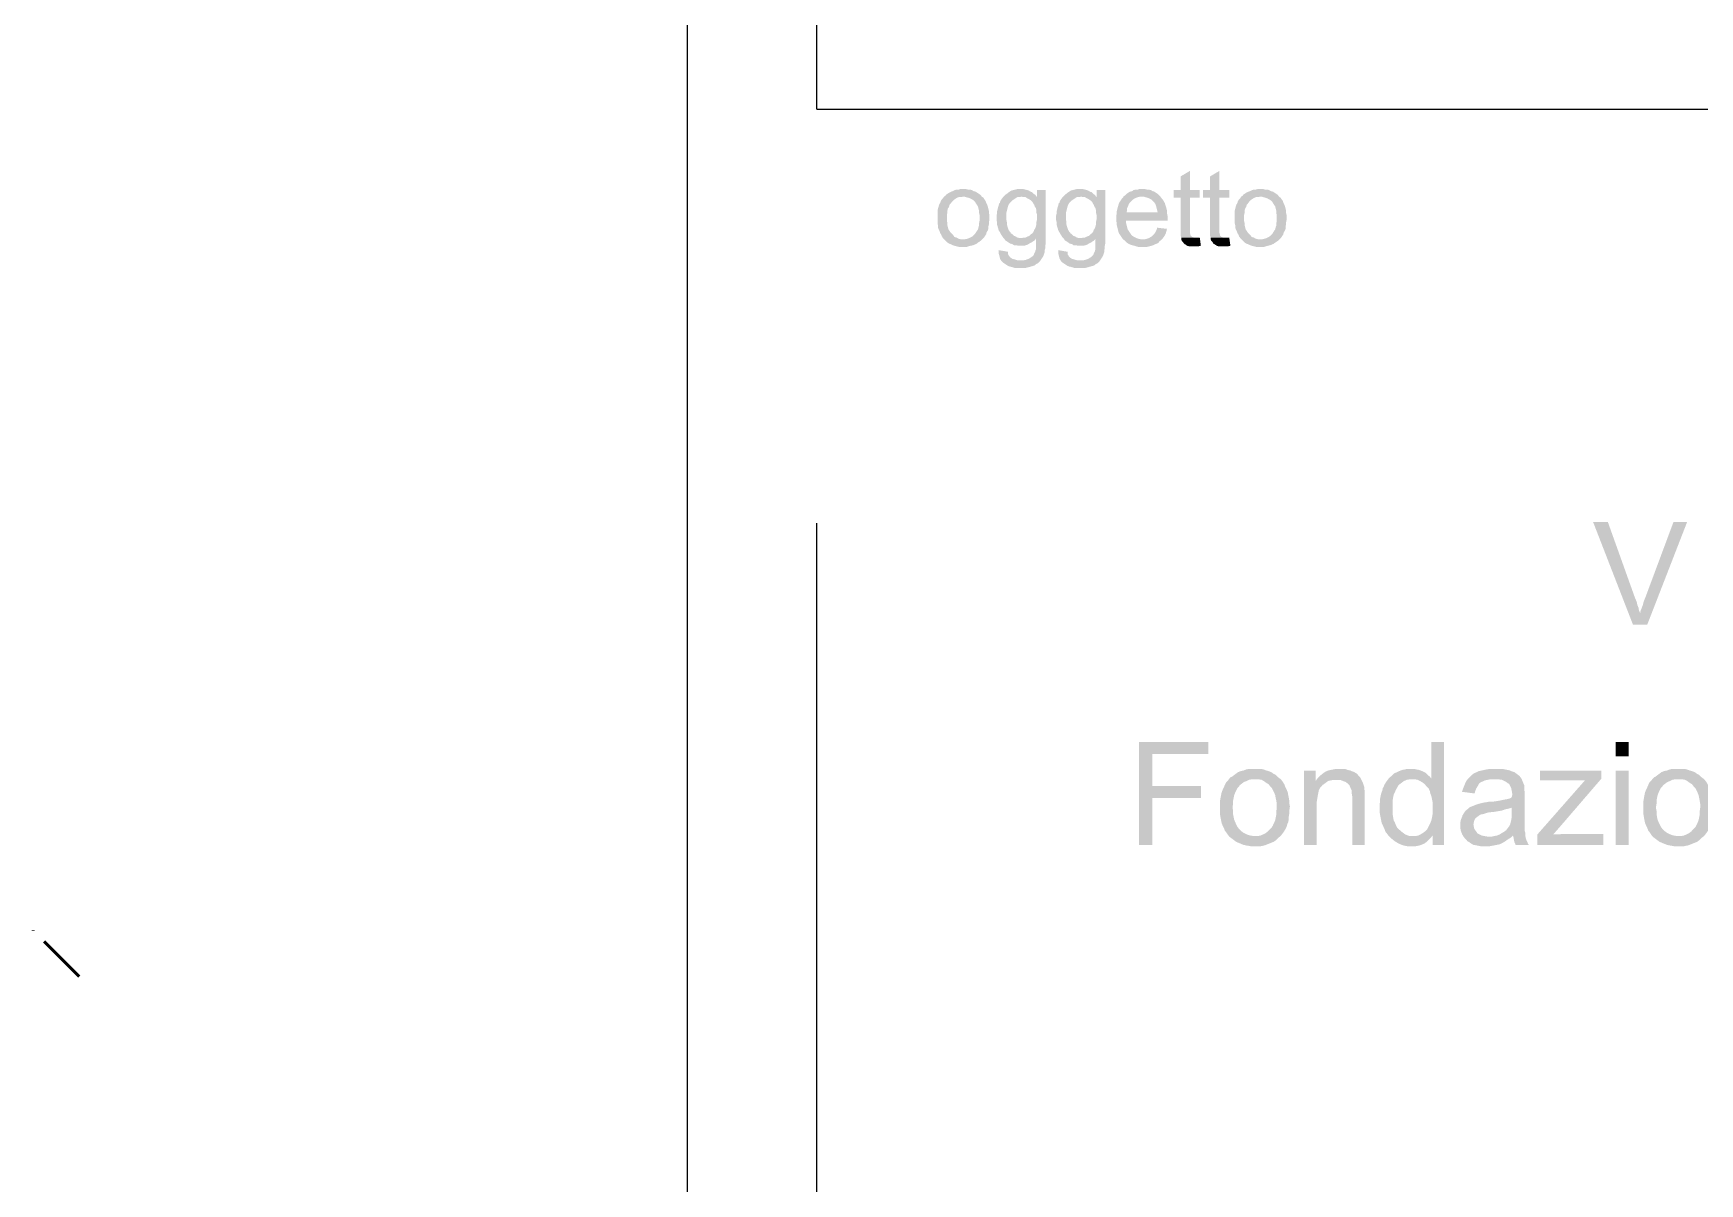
# Model space of a CAD drawing. Header units: millimetres. Extents: x -35.3 to 0.3, y 0.4 to 20.6.
# Drawn here: x -8.613 to -6.071, y 2.14 to 3.895 of the extents above; entities that cross this region are included whole.
import ezdxf

# ---------------------------------------------------------------- set-up
doc = ezdxf.new("R2010")
doc.units = ezdxf.units.MM
doc.linetypes.add('PDF_IMPORT', pattern=[1, 0.8, -0.2])
doc.layers.add('PDF _Geometria', color=7, linetype='Continuous')
doc.layers.add('PDF _Riempimenti solidi', color=7, linetype='Continuous')

msp = doc.modelspace()

# ---------------------------------------------------------------- hatches: boundary and pattern name
at = {"layer": 'PDF _Riempimenti solidi', "transparency": 33554559}
for points in [[(-6.8485, 3.6852), (-6.8627, 3.6768), (-6.8627, 3.656), (-6.8735, 3.656), (-6.8735, 3.6443), (-6.8627, 3.6443), (-6.8627, 3.586), (-6.8618, 3.5835), (-6.8402, 3.5835), (-6.8427, 3.5835), (-6.8452, 3.5843), (-6.8477, 3.5868), (-6.8477, 3.5877), (-6.8485, 3.591), (-6.8485, 3.6443), (-6.8335, 3.6443), (-6.8335, 3.656), (-6.8485, 3.656)], [(-6.8035, 3.6852), (-6.8177, 3.6768), (-6.8177, 3.656), (-6.8285, 3.656), (-6.8285, 3.6443), (-6.8177, 3.6443), (-6.8177, 3.586), (-6.8168, 3.5835), (-6.7952, 3.5835), (-6.7977, 3.5835), (-6.8002, 3.5843), (-6.8027, 3.5868), (-6.8027, 3.5877), (-6.8035, 3.591), (-6.8035, 3.6443), (-6.7885, 3.6443), (-6.7885, 3.656), (-6.8035, 3.656)], [(-7.2235, 3.646), (-7.2252, 3.6435), (-7.2268, 3.6418), (-7.2285, 3.6393), (-7.2293, 3.6368), (-7.231, 3.6335), (-7.2318, 3.631), (-7.2327, 3.6277), (-7.2335, 3.6243), (-7.2335, 3.6052), (-7.2327, 3.6018), (-7.2327, 3.5985), (-7.2318, 3.596), (-7.2302, 3.5927), (-7.2293, 3.5902), (-7.2277, 3.5877), (-7.2268, 3.5852), (-7.2252, 3.5827), (-7.2227, 3.5802), (-7.1943, 3.581), (-7.1985, 3.581), (-7.2018, 3.5818), (-7.2043, 3.5835), (-7.2077, 3.5843), (-7.2093, 3.5868), (-7.2118, 3.5893), (-7.2135, 3.591), (-7.2168, 3.596), (-7.2177, 3.5993), (-7.2185, 3.6027), (-7.2185, 3.606), (-7.2193, 3.6093), (-7.2193, 3.6177), (-7.2185, 3.621), (-7.2185, 3.6243), (-7.2177, 3.6277), (-7.216, 3.6302), (-7.2152, 3.6335), (-7.2135, 3.6352), (-7.2118, 3.6377), (-7.211, 3.6385), (-7.2085, 3.641), (-7.206, 3.6427), (-7.2035, 3.6443), (-7.201, 3.6452), (-7.1977, 3.6452), (-7.1943, 3.646)], [(-7.1943, 3.6577), (-7.1977, 3.6577), (-7.201, 3.6568), (-7.2043, 3.6568), (-7.2068, 3.656), (-7.2102, 3.6543), (-7.2127, 3.6535), (-7.216, 3.6518), (-7.2185, 3.6502), (-7.221, 3.6485), (-7.221, 3.6477), (-7.2235, 3.646), (-7.1927, 3.646), (-7.1902, 3.6452), (-7.1868, 3.6443), (-7.1843, 3.6435), (-7.181, 3.6418), (-7.1785, 3.6402), (-7.176, 3.6377), (-7.1752, 3.636), (-7.1718, 3.631), (-7.171, 3.6277), (-7.1702, 3.6243), (-7.1702, 3.621), (-7.1693, 3.6177), (-7.1693, 3.6093), (-7.1702, 3.6052), (-7.1702, 3.6018), (-7.171, 3.5993), (-7.1718, 3.596), (-7.1752, 3.591), (-7.176, 3.5893), (-7.1768, 3.5885), (-7.1793, 3.586), (-7.1818, 3.5843), (-7.1852, 3.5827), (-7.1877, 3.5818), (-7.191, 3.581), (-7.1943, 3.581), (-7.2227, 3.5802), (-7.2185, 3.576), (-7.216, 3.5743), (-7.2135, 3.5735), (-7.2102, 3.5718), (-7.2077, 3.571), (-7.201, 3.5693), (-7.1885, 3.5693), (-7.186, 3.5702), (-7.1793, 3.5718), (-7.1768, 3.5727), (-7.1735, 3.5743), (-7.1727, 3.5752), (-7.1702, 3.5768), (-7.1677, 3.5785), (-7.1627, 3.5835), (-7.161, 3.586), (-7.1593, 3.5885), (-7.1593, 3.5893), (-7.1585, 3.5918), (-7.1568, 3.5943), (-7.156, 3.5968), (-7.156, 3.6002), (-7.1552, 3.6035), (-7.1552, 3.6068), (-7.1543, 3.611), (-7.1543, 3.6177), (-7.1552, 3.621), (-7.1552, 3.6243), (-7.156, 3.6277), (-7.1568, 3.631), (-7.1577, 3.6335), (-7.1593, 3.6368), (-7.1602, 3.6393), (-7.1635, 3.6443), (-7.166, 3.646), (-7.1677, 3.6485), (-7.1727, 3.6518), (-7.1752, 3.6535), (-7.1785, 3.6543), (-7.181, 3.656), (-7.1843, 3.6568), (-7.1877, 3.6568), (-7.191, 3.6577)], [(-7.1318, 3.6468), (-7.1335, 3.6452), (-7.136, 3.6418), (-7.1377, 3.6393), (-7.1385, 3.636), (-7.1393, 3.636), (-7.1402, 3.6327), (-7.141, 3.6302), (-7.1418, 3.6268), (-7.1427, 3.6235), (-7.1427, 3.6202), (-7.1435, 3.6168), (-7.1435, 3.6102), (-7.1427, 3.6068), (-7.1427, 3.6035), (-7.1418, 3.6002), (-7.141, 3.5977), (-7.1402, 3.5943), (-7.1385, 3.5918), (-7.1368, 3.5885), (-7.1335, 3.5835), (-7.1318, 3.5818), (-7.1302, 3.5793), (-7.1277, 3.5777), (-7.1252, 3.576), (-7.1227, 3.5743), (-7.1193, 3.5735), (-7.1168, 3.5718), (-7.1135, 3.5718), (-7.1102, 3.571), (-7.1018, 3.571), (-7.0985, 3.5718), (-7.096, 3.5727), (-7.0935, 3.5743), (-7.0902, 3.576), (-7.0877, 3.5777), (-7.0852, 3.5793), (-7.0835, 3.5818), (-7.0685, 3.5827), (-7.1085, 3.5827), (-7.1118, 3.5835), (-7.1143, 3.5852), (-7.1168, 3.586), (-7.1193, 3.5885), (-7.1218, 3.5902), (-7.1218, 3.591), (-7.1235, 3.5927), (-7.1252, 3.5952), (-7.126, 3.5977), (-7.1268, 3.6002), (-7.1277, 3.6035), (-7.1277, 3.6068), (-7.1285, 3.611), (-7.1285, 3.621), (-7.1277, 3.6243), (-7.126, 3.631), (-7.1252, 3.6335), (-7.1235, 3.636), (-7.1193, 3.6402), (-7.1168, 3.6418), (-7.1143, 3.6435), (-7.1118, 3.6452), (-7.1085, 3.6452), (-7.1052, 3.646)], [(-7.1068, 3.6577), (-7.111, 3.6577), (-7.1143, 3.6568), (-7.1177, 3.656), (-7.121, 3.6552), (-7.126, 3.6518), (-7.1268, 3.651), (-7.1293, 3.6493), (-7.1318, 3.6468), (-7.1052, 3.646), (-7.1027, 3.6452), (-7.0818, 3.6452), (-7.0843, 3.6485), (-7.0868, 3.6502), (-7.0893, 3.6527), (-7.0918, 3.6535), (-7.0943, 3.6552), (-7.0968, 3.656), (-7.1035, 3.6577)], [(-7.0685, 3.656), (-7.0818, 3.656), (-7.0818, 3.6452), (-7.0993, 3.6452), (-7.0968, 3.6435), (-7.0935, 3.6418), (-7.091, 3.6402), (-7.0885, 3.6377), (-7.0877, 3.636), (-7.086, 3.6335), (-7.0852, 3.631), (-7.0835, 3.6285), (-7.0827, 3.6252), (-7.0827, 3.6218), (-7.0818, 3.6185), (-7.0818, 3.611), (-7.0827, 3.6068), (-7.0827, 3.6035), (-7.0835, 3.6002), (-7.0843, 3.5977), (-7.086, 3.5952), (-7.0868, 3.5927), (-7.0885, 3.5902), (-7.091, 3.5885), (-7.0935, 3.586), (-7.096, 3.5852), (-7.0993, 3.5835), (-7.1018, 3.5835), (-7.1052, 3.5827), (-7.0685, 3.5827)], [(-7.041, 3.6468), (-7.0427, 3.6452), (-7.0452, 3.6418), (-7.0468, 3.6393), (-7.0477, 3.636), (-7.0485, 3.636), (-7.0493, 3.6327), (-7.0502, 3.6302), (-7.051, 3.6268), (-7.0518, 3.6235), (-7.0518, 3.6202), (-7.0527, 3.6168), (-7.0527, 3.6102), (-7.0518, 3.6068), (-7.0518, 3.6035), (-7.051, 3.6002), (-7.0502, 3.5977), (-7.0493, 3.5943), (-7.0477, 3.5918), (-7.046, 3.5885), (-7.0443, 3.586), (-7.0427, 3.5835), (-7.041, 3.5818), (-7.0393, 3.5793), (-7.0368, 3.5777), (-7.0343, 3.576), (-7.0318, 3.5743), (-7.0285, 3.5735), (-7.026, 3.5718), (-7.0227, 3.5718), (-7.0193, 3.571), (-7.011, 3.571), (-7.0077, 3.5718), (-7.0052, 3.5727), (-7.0027, 3.5743), (-6.9993, 3.576), (-6.9968, 3.5777), (-6.9943, 3.5793), (-6.9927, 3.5818), (-6.9777, 3.5827), (-7.0177, 3.5827), (-7.021, 3.5835), (-7.0235, 3.5852), (-7.026, 3.586), (-7.0285, 3.5885), (-7.031, 3.5902), (-7.031, 3.591), (-7.0327, 3.5927), (-7.0343, 3.5952), (-7.0352, 3.5977), (-7.036, 3.6002), (-7.0368, 3.6035), (-7.0368, 3.6068), (-7.0377, 3.611), (-7.0377, 3.621), (-7.036, 3.6277), (-7.0352, 3.631), (-7.0343, 3.6335), (-7.0327, 3.636), (-7.031, 3.6377), (-7.0285, 3.6402), (-7.026, 3.6418), (-7.0235, 3.6435), (-7.021, 3.6452), (-7.0177, 3.6452), (-7.0143, 3.646)], [(-7.016, 3.6577), (-7.0202, 3.6577), (-7.0302, 3.6552), (-7.0327, 3.6535), (-7.0352, 3.6518), (-7.036, 3.651), (-7.0385, 3.6493), (-7.041, 3.6468), (-7.0143, 3.646), (-7.0118, 3.6452), (-6.991, 3.6452), (-6.9935, 3.6485), (-6.996, 3.6502), (-6.9985, 3.6527), (-7.001, 3.6535), (-7.0035, 3.6552), (-7.006, 3.656), (-7.0127, 3.6577)], [(-6.9777, 3.656), (-6.991, 3.656), (-6.991, 3.6452), (-7.0085, 3.6452), (-7.006, 3.6435), (-7.0027, 3.6418), (-7.0002, 3.6402), (-6.9977, 3.6377), (-6.9968, 3.636), (-6.9952, 3.6335), (-6.9943, 3.631), (-6.9927, 3.6285), (-6.9918, 3.6252), (-6.9918, 3.6218), (-6.991, 3.6185), (-6.991, 3.611), (-6.9918, 3.6068), (-6.9918, 3.6035), (-6.9927, 3.6002), (-6.9935, 3.5977), (-6.9952, 3.5952), (-6.996, 3.5927), (-6.9977, 3.5902), (-7.0002, 3.5885), (-7.0027, 3.586), (-7.0052, 3.5852), (-7.0085, 3.5835), (-7.011, 3.5835), (-7.0143, 3.5827), (-6.9777, 3.5827)], [(-6.9502, 3.646), (-6.9502, 3.6452), (-6.9518, 3.6435), (-6.9535, 3.641), (-6.9552, 3.6385), (-6.9568, 3.636), (-6.9577, 3.6327), (-6.9585, 3.6302), (-6.9593, 3.6268), (-6.9602, 3.6235), (-6.9602, 3.6202), (-6.961, 3.616), (-6.961, 3.6093), (-6.9602, 3.606), (-6.9602, 3.6027), (-6.9593, 3.5993), (-6.9585, 3.596), (-6.9577, 3.5927), (-6.9568, 3.5902), (-6.9502, 3.5802), (-6.9202, 3.581), (-6.9243, 3.581), (-6.9277, 3.5818), (-6.9302, 3.5827), (-6.9335, 3.5843), (-6.936, 3.586), (-6.9385, 3.5885), (-6.9402, 3.591), (-6.9435, 3.596), (-6.9443, 3.5993), (-6.9452, 3.6027), (-6.946, 3.606), (-6.946, 3.6093), (-6.8827, 3.6093), (-6.8827, 3.6168), (-6.8835, 3.621), (-6.9452, 3.6218), (-6.9443, 3.6252), (-6.9443, 3.6285), (-6.9427, 3.6318), (-6.9418, 3.6343), (-6.9402, 3.6368), (-6.936, 3.641), (-6.9335, 3.6427), (-6.9302, 3.6443), (-6.9277, 3.6452), (-6.9243, 3.646), (-6.921, 3.646)], [(-6.921, 3.6577), (-6.9252, 3.6577), (-6.9277, 3.6568), (-6.931, 3.6568), (-6.9343, 3.656), (-6.9368, 3.6543), (-6.9402, 3.6535), (-6.9427, 3.6518), (-6.9452, 3.6502), (-6.9477, 3.6477), (-6.9502, 3.646), (-6.9193, 3.646), (-6.9168, 3.6452), (-6.9135, 3.6443), (-6.911, 3.6435), (-6.9077, 3.6418), (-6.906, 3.6402), (-6.9035, 3.6377), (-6.9027, 3.6368), (-6.901, 3.6343), (-6.9002, 3.6318), (-6.8993, 3.6285), (-6.8985, 3.6252), (-6.8977, 3.6218), (-6.9452, 3.6218), (-6.8835, 3.621), (-6.8835, 3.6243), (-6.8843, 3.6277), (-6.8852, 3.631), (-6.886, 3.6335), (-6.8868, 3.636), (-6.8885, 3.6393), (-6.8902, 3.6418), (-6.8918, 3.6435), (-6.8935, 3.646), (-6.8952, 3.6477), (-6.8977, 3.6502), (-6.9002, 3.6518), (-6.9027, 3.6535), (-6.9052, 3.6543), (-6.9085, 3.656), (-6.9118, 3.6568), (-6.9143, 3.6568), (-6.9177, 3.6577)], [(-6.7702, 3.646), (-6.7718, 3.6435), (-6.7735, 3.6418), (-6.7752, 3.6393), (-6.776, 3.6368), (-6.7777, 3.6335), (-6.7785, 3.631), (-6.7793, 3.6277), (-6.7802, 3.6243), (-6.7802, 3.6052), (-6.7793, 3.6018), (-6.7793, 3.5985), (-6.7785, 3.596), (-6.7768, 3.5927), (-6.776, 3.5902), (-6.7743, 3.5877), (-6.7735, 3.5852), (-6.7718, 3.5827), (-6.7693, 3.5802), (-6.741, 3.581), (-6.7452, 3.581), (-6.7485, 3.5818), (-6.751, 3.5835), (-6.7543, 3.5843), (-6.756, 3.5868), (-6.7585, 3.5893), (-6.7602, 3.591), (-6.7618, 3.5935), (-6.7635, 3.596), (-6.7643, 3.5993), (-6.7652, 3.6027), (-6.7652, 3.606), (-6.766, 3.6093), (-6.766, 3.6177), (-6.7652, 3.621), (-6.7652, 3.6243), (-6.7643, 3.6277), (-6.7627, 3.6302), (-6.7618, 3.6335), (-6.7602, 3.6352), (-6.7585, 3.6377), (-6.7577, 3.6385), (-6.7552, 3.641), (-6.7527, 3.6427), (-6.7502, 3.6443), (-6.7477, 3.6452), (-6.7443, 3.6452), (-6.741, 3.646)], [(-6.741, 3.6577), (-6.7443, 3.6577), (-6.7477, 3.6568), (-6.751, 3.6568), (-6.7535, 3.656), (-6.7568, 3.6543), (-6.7593, 3.6535), (-6.7627, 3.6518), (-6.7652, 3.6502), (-6.7677, 3.6485), (-6.7677, 3.6477), (-6.7702, 3.646), (-6.7393, 3.646), (-6.7368, 3.6452), (-6.7335, 3.6443), (-6.731, 3.6435), (-6.7277, 3.6418), (-6.7252, 3.6402), (-6.7227, 3.6377), (-6.7218, 3.636), (-6.7202, 3.6335), (-6.7185, 3.631), (-6.7177, 3.6277), (-6.7168, 3.6243), (-6.7168, 3.621), (-6.716, 3.6177), (-6.716, 3.6093), (-6.7168, 3.6052), (-6.7168, 3.6018), (-6.7177, 3.5993), (-6.7185, 3.596), (-6.7202, 3.5935), (-6.7218, 3.591), (-6.7227, 3.5893), (-6.7235, 3.5885), (-6.726, 3.586), (-6.7285, 3.5843), (-6.7318, 3.5827), (-6.7343, 3.5818), (-6.7377, 3.581), (-6.741, 3.581), (-6.7693, 3.5802), (-6.7652, 3.576), (-6.7627, 3.5743), (-6.7602, 3.5735), (-6.7568, 3.5718), (-6.7543, 3.571), (-6.751, 3.5702), (-6.7477, 3.5693), (-6.7352, 3.5693), (-6.7327, 3.5702), (-6.726, 3.5718), (-6.7235, 3.5727), (-6.7202, 3.5743), (-6.7193, 3.5752), (-6.7168, 3.5768), (-6.7143, 3.5785), (-6.7093, 3.5835), (-6.7077, 3.586), (-6.706, 3.5885), (-6.706, 3.5893), (-6.7052, 3.5918), (-6.7035, 3.5943), (-6.7027, 3.5968), (-6.7027, 3.6002), (-6.7018, 3.6035), (-6.7018, 3.6068), (-6.701, 3.611), (-6.701, 3.6177), (-6.7018, 3.621), (-6.7018, 3.6243), (-6.7027, 3.6277), (-6.7035, 3.631), (-6.7043, 3.6335), (-6.706, 3.6368), (-6.7068, 3.6393), (-6.7102, 3.6443), (-6.7127, 3.646), (-6.7143, 3.6485), (-6.7168, 3.6502), (-6.7218, 3.6535), (-6.7252, 3.6543), (-6.7277, 3.656), (-6.731, 3.6568), (-6.7343, 3.6568), (-6.7377, 3.6577)], [(-6.8985, 3.5985), (-6.8993, 3.5952), (-6.901, 3.5918), (-6.9027, 3.5893), (-6.9052, 3.5868), (-6.9068, 3.5852), (-6.9085, 3.5843), (-6.911, 3.5827), (-6.9135, 3.5818), (-6.9168, 3.581), (-6.9202, 3.581), (-6.9502, 3.5802), (-6.9493, 3.5802), (-6.9468, 3.5777), (-6.9452, 3.576), (-6.9427, 3.5743), (-6.9393, 3.5727), (-6.9368, 3.5718), (-6.9335, 3.571), (-6.931, 3.5702), (-6.9277, 3.5693), (-6.9135, 3.5693), (-6.9068, 3.571), (-6.9043, 3.5718), (-6.901, 3.5735), (-6.8985, 3.5743), (-6.896, 3.576), (-6.8952, 3.5777), (-6.8927, 3.5793), (-6.8902, 3.5818), (-6.8885, 3.5843), (-6.8868, 3.5868), (-6.8852, 3.5902), (-6.8843, 3.5935), (-6.8835, 3.5968)], [(-7.1402, 3.5643), (-7.1402, 3.5593), (-7.1393, 3.556), (-7.1385, 3.5527), (-7.1377, 3.5502), (-7.136, 3.5477), (-7.1068, 3.5485), (-7.1102, 3.5485), (-7.1135, 3.5493), (-7.116, 3.5502), (-7.1193, 3.551), (-7.1218, 3.5527), (-7.1227, 3.5535), (-7.1243, 3.5552), (-7.126, 3.5585), (-7.126, 3.5618)], [(-7.0685, 3.5827), (-7.0835, 3.5818), (-7.0835, 3.5652), (-7.0843, 3.5635), (-7.0843, 3.5627), (-7.086, 3.5593), (-7.0868, 3.5568), (-7.0893, 3.5543), (-7.0918, 3.5527), (-7.0943, 3.551), (-7.0968, 3.5502), (-7.0993, 3.5493), (-7.1035, 3.5485), (-7.1068, 3.5485), (-7.136, 3.5477), (-7.1335, 3.5452), (-7.131, 3.5435), (-7.126, 3.5402), (-7.1235, 3.5393), (-7.1202, 3.5385), (-7.1177, 3.5377), (-7.1143, 3.5368), (-7.1002, 3.5368), (-7.0968, 3.5377), (-7.0935, 3.5385), (-7.091, 3.5393), (-7.0877, 3.5402), (-7.0852, 3.541), (-7.0835, 3.5427), (-7.0802, 3.5443), (-7.0777, 3.5468), (-7.076, 3.5493), (-7.0743, 3.5518), (-7.0727, 3.5543), (-7.0718, 3.556), (-7.071, 3.5585), (-7.0702, 3.561), (-7.0702, 3.5635), (-7.0693, 3.5668), (-7.0693, 3.5702), (-7.0685, 3.5743), (-7.0685, 3.5785)], [(-7.0493, 3.5643), (-7.0493, 3.5593), (-7.0485, 3.556), (-7.0477, 3.5527), (-7.0468, 3.5502), (-7.0452, 3.5477), (-7.016, 3.5485), (-7.0193, 3.5485), (-7.0227, 3.5493), (-7.0252, 3.5502), (-7.0285, 3.551), (-7.031, 3.5527), (-7.0318, 3.5535), (-7.0335, 3.5552), (-7.0352, 3.5585), (-7.0352, 3.5618)], [(-6.9777, 3.5827), (-6.9927, 3.5818), (-6.9927, 3.5652), (-6.9935, 3.5635), (-6.9935, 3.5627), (-6.9952, 3.5593), (-6.996, 3.5568), (-6.9985, 3.5543), (-7.001, 3.5527), (-7.0035, 3.551), (-7.006, 3.5502), (-7.0085, 3.5493), (-7.0127, 3.5485), (-7.016, 3.5485), (-7.0452, 3.5477), (-7.0427, 3.5452), (-7.0377, 3.5418), (-7.0352, 3.5402), (-7.0327, 3.5393), (-7.0293, 3.5385), (-7.0268, 3.5377), (-7.0235, 3.5368), (-7.0093, 3.5368), (-7.0027, 3.5385), (-7.0002, 3.5393), (-6.9968, 3.5402), (-6.9943, 3.541), (-6.9927, 3.5427), (-6.9893, 3.5443), (-6.9868, 3.5468), (-6.9818, 3.5543), (-6.981, 3.556), (-6.9802, 3.5585), (-6.9793, 3.561), (-6.9793, 3.5635), (-6.9785, 3.5668), (-6.9785, 3.5702), (-6.9777, 3.5743), (-6.9777, 3.5785)], [(-6.8335, 3.5835), (-6.8618, 3.5835), (-6.8618, 3.581), (-6.861, 3.5785), (-6.8593, 3.5768), (-6.8577, 3.5743), (-6.8552, 3.5727), (-6.8527, 3.571), (-6.8502, 3.5702), (-6.8352, 3.5702), (-6.8318, 3.571)], [(-6.7885, 3.5835), (-6.8168, 3.5835), (-6.8168, 3.581), (-6.816, 3.5785), (-6.8143, 3.5768), (-6.8127, 3.5743), (-6.8102, 3.5727), (-6.8077, 3.571), (-6.8052, 3.5702), (-6.7902, 3.5702), (-6.7868, 3.571)], [(-6.211, 3.1493), (-6.2335, 3.1493), (-6.1727, 2.9927), (-6.1618, 3.0102), (-6.1635, 3.0143), (-6.1643, 3.0185), (-6.166, 3.0227), (-6.1668, 3.0268), (-6.1702, 3.0352)], [(-6.0902, 3.1493), (-6.111, 3.1493), (-6.1535, 3.0352), (-6.1568, 3.0268), (-6.1577, 3.0227), (-6.1593, 3.0185), (-6.161, 3.0143), (-6.1618, 3.0102), (-6.1727, 2.9927), (-6.151, 2.9927)], [(-6.8202, 2.8135), (-6.926, 2.8135), (-6.926, 2.6568), (-6.906, 2.6568), (-6.906, 2.7285), (-6.8318, 2.7285), (-6.8318, 2.7468), (-6.906, 2.7468), (-6.906, 2.7952), (-6.8202, 2.7952)], [(-6.461, 2.8135), (-6.4802, 2.8135), (-6.4802, 2.7577), (-6.5093, 2.7568), (-6.5052, 2.7568), (-6.501, 2.756), (-6.4977, 2.7543), (-6.4935, 2.7518), (-6.4902, 2.7493), (-6.4877, 2.746), (-6.4868, 2.7452), (-6.4843, 2.7427), (-6.4827, 2.7393), (-6.4818, 2.7352), (-6.4802, 2.731), (-6.4793, 2.7268), (-6.4785, 2.7227), (-6.4785, 2.7027), (-6.4793, 2.6985), (-6.4802, 2.6943), (-6.4818, 2.6902), (-6.4852, 2.6835), (-6.4868, 2.6802), (-6.4893, 2.6777), (-6.4927, 2.6752), (-6.4968, 2.6727), (-6.5002, 2.671), (-6.4785, 2.671), (-6.4785, 2.6568), (-6.461, 2.6568)], [(-6.1793, 2.7918), (-6.1793, 2.8135), (-6.1993, 2.8135), (-6.1993, 2.7918)], [(-6.7493, 2.7727), (-6.7585, 2.7727), (-6.7627, 2.7718), (-6.7668, 2.7702), (-6.771, 2.7693), (-6.7752, 2.7677), (-6.7785, 2.7652), (-6.7818, 2.7627), (-6.7852, 2.7602), (-6.786, 2.7602), (-6.7885, 2.7577), (-6.7493, 2.7568), (-6.7435, 2.7568), (-6.7393, 2.756), (-6.736, 2.7543), (-6.7327, 2.7518), (-6.7285, 2.7493), (-6.726, 2.746), (-6.7235, 2.7435), (-6.7218, 2.7402), (-6.7202, 2.7368), (-6.7185, 2.7327), (-6.7177, 2.7285), (-6.7168, 2.7243), (-6.716, 2.7193), (-6.716, 2.7135), (-6.7168, 2.7077), (-6.7168, 2.7027), (-6.7177, 2.6985), (-6.7185, 2.6943), (-6.7202, 2.6902), (-6.7218, 2.6868), (-6.7235, 2.6835), (-6.726, 2.681), (-6.7268, 2.6802), (-6.7302, 2.6768), (-6.7335, 2.6743), (-6.7368, 2.6727), (-6.741, 2.671), (-6.7452, 2.6702), (-6.7493, 2.6702), (-6.7885, 2.6693), (-6.7785, 2.6618), (-6.7752, 2.6602), (-6.771, 2.6585), (-6.7668, 2.6568), (-6.7635, 2.656), (-6.7585, 2.6552), (-6.7543, 2.6543), (-6.7427, 2.6543), (-6.7343, 2.656), (-6.7302, 2.6577), (-6.726, 2.6593), (-6.7218, 2.661), (-6.7202, 2.6618), (-6.7168, 2.6643), (-6.7135, 2.6677), (-6.7102, 2.6702), (-6.7077, 2.6735), (-6.7052, 2.6768), (-6.7027, 2.681), (-6.701, 2.6843), (-6.7002, 2.6877), (-6.6985, 2.6918), (-6.6977, 2.696), (-6.6977, 2.7002), (-6.6968, 2.7052), (-6.6968, 2.7102), (-6.696, 2.7152), (-6.6968, 2.7193), (-6.6968, 2.7235), (-6.6977, 2.7285), (-6.6985, 2.7327), (-6.6993, 2.7368), (-6.701, 2.741), (-6.7027, 2.7443), (-6.7043, 2.7485), (-6.706, 2.7518), (-6.7085, 2.7552), (-6.711, 2.7577), (-6.7143, 2.7602), (-6.7177, 2.7635), (-6.721, 2.7652), (-6.7243, 2.7677), (-6.7285, 2.7693), (-6.7318, 2.7702), (-6.736, 2.7718), (-6.7402, 2.7727), (-6.7452, 2.7727)], [(-6.6202, 2.7727), (-6.6252, 2.7727), (-6.6302, 2.7718), (-6.6343, 2.771), (-6.6377, 2.7702), (-6.6418, 2.7685), (-6.6452, 2.766), (-6.6485, 2.7635), (-6.651, 2.761), (-6.6543, 2.7577), (-6.6243, 2.756), (-6.6193, 2.756), (-6.6152, 2.7543), (-6.611, 2.7527), (-6.6077, 2.7502), (-6.6052, 2.7477), (-6.6035, 2.7435), (-6.6018, 2.7402), (-6.6018, 2.736), (-6.601, 2.731), (-6.601, 2.6568), (-6.5818, 2.6568), (-6.5818, 2.7385), (-6.5827, 2.7427), (-6.5827, 2.7452), (-6.5835, 2.7477), (-6.5852, 2.7527), (-6.5885, 2.7593), (-6.591, 2.7618), (-6.5935, 2.7652), (-6.5977, 2.7677), (-6.6018, 2.7693), (-6.6035, 2.7702), (-6.6077, 2.771), (-6.6118, 2.7727), (-6.616, 2.7727)], [(-6.511, 2.7727), (-6.5168, 2.7727), (-6.521, 2.7718), (-6.5252, 2.771), (-6.5293, 2.7693), (-6.5327, 2.7677), (-6.5368, 2.766), (-6.5377, 2.7652), (-6.541, 2.7618), (-6.5443, 2.7593), (-6.5468, 2.756), (-6.5493, 2.7527), (-6.5518, 2.7485), (-6.5535, 2.7443), (-6.5543, 2.7435), (-6.5552, 2.7393), (-6.5568, 2.7352), (-6.5585, 2.7268), (-6.5585, 2.7227), (-6.5593, 2.7185), (-6.5593, 2.7077), (-6.5585, 2.7027), (-6.5577, 2.6985), (-6.5568, 2.6943), (-6.556, 2.6902), (-6.5543, 2.6868), (-6.5527, 2.6827), (-6.5518, 2.681), (-6.5502, 2.6768), (-6.5477, 2.6735), (-6.5452, 2.6702), (-6.5085, 2.6702), (-6.5127, 2.6702), (-6.516, 2.671), (-6.5202, 2.6727), (-6.5268, 2.6777), (-6.5302, 2.681), (-6.5327, 2.6835), (-6.5343, 2.6868), (-6.536, 2.691), (-6.5377, 2.6943), (-6.5385, 2.6985), (-6.5393, 2.7035), (-6.5393, 2.7243), (-6.5385, 2.7293), (-6.5377, 2.7335), (-6.536, 2.7368), (-6.5343, 2.741), (-6.5327, 2.7435), (-6.531, 2.7468), (-6.5285, 2.7493), (-6.5252, 2.7518), (-6.5218, 2.7543), (-6.5177, 2.756), (-6.5135, 2.7568), (-6.5093, 2.7568), (-6.4802, 2.7577), (-6.4827, 2.761), (-6.486, 2.7635), (-6.4893, 2.7668), (-6.4943, 2.7693), (-6.4985, 2.771), (-6.5027, 2.7718), (-6.5068, 2.7727)], [(-6.3818, 2.7727), (-6.391, 2.7727), (-6.396, 2.7718), (-6.4002, 2.771), (-6.4035, 2.7702), (-6.4077, 2.7693), (-6.411, 2.7677), (-6.4152, 2.766), (-6.4185, 2.7635), (-6.4218, 2.7602), (-6.4243, 2.7577), (-6.3843, 2.7568), (-6.3777, 2.7568), (-6.3727, 2.756), (-6.366, 2.7527), (-6.3627, 2.7502), (-6.3618, 2.7502), (-6.3602, 2.7468), (-6.3585, 2.7435), (-6.3577, 2.7393), (-6.3568, 2.7343), (-6.3568, 2.7335), (-6.3577, 2.7293), (-6.3602, 2.7277), (-6.3635, 2.7268), (-6.3677, 2.726), (-6.3718, 2.7252), (-6.376, 2.7243), (-6.381, 2.7235), (-6.386, 2.7227), (-6.3918, 2.7227), (-6.3968, 2.7218), (-6.4018, 2.721), (-6.4085, 2.7193), (-6.411, 2.7185), (-6.4193, 2.7152), (-6.3577, 2.7135), (-6.3577, 2.6993), (-6.3585, 2.6943), (-6.3593, 2.691), (-6.3602, 2.6877), (-6.361, 2.686), (-6.3635, 2.6827), (-6.366, 2.6793), (-6.3693, 2.6768), (-6.3735, 2.6743), (-6.376, 2.6727), (-6.3802, 2.671), (-6.356, 2.671), (-6.3552, 2.6693), (-6.3543, 2.6643), (-6.3535, 2.661), (-6.3518, 2.6568), (-6.3318, 2.6568), (-6.3327, 2.6585), (-6.3343, 2.6618), (-6.336, 2.666), (-6.3368, 2.6702), (-6.3368, 2.6743), (-6.3377, 2.6777), (-6.3377, 2.736), (-6.3385, 2.741), (-6.3385, 2.7477), (-6.3393, 2.7493), (-6.3427, 2.7577), (-6.3452, 2.761), (-6.3468, 2.7627), (-6.3502, 2.7652), (-6.3535, 2.7677), (-6.3585, 2.7693), (-6.3602, 2.7702), (-6.3635, 2.771), (-6.3677, 2.7718), (-6.3718, 2.7727), (-6.3768, 2.7727)], [(-6.1035, 2.7727), (-6.1127, 2.7727), (-6.1168, 2.7718), (-6.121, 2.7702), (-6.1252, 2.7693), (-6.1293, 2.7677), (-6.1327, 2.7652), (-6.136, 2.7627), (-6.1393, 2.7602), (-6.1402, 2.7602), (-6.1427, 2.7577), (-6.1035, 2.7568), (-6.0977, 2.7568), (-6.0935, 2.756), (-6.0902, 2.7543), (-6.0868, 2.7518), (-6.0827, 2.7493), (-6.0802, 2.746), (-6.0777, 2.7435), (-6.0743, 2.7368), (-6.0727, 2.7327), (-6.0718, 2.7285), (-6.071, 2.7243), (-6.0702, 2.7193), (-6.0702, 2.7135), (-6.071, 2.7077), (-6.071, 2.7027), (-6.0718, 2.6985), (-6.0727, 2.6943), (-6.0743, 2.6902), (-6.0777, 2.6835), (-6.0802, 2.681), (-6.081, 2.6802), (-6.0843, 2.6768), (-6.0877, 2.6743), (-6.091, 2.6727), (-6.0952, 2.671), (-6.0993, 2.6702), (-6.1035, 2.6702), (-6.1427, 2.6693), (-6.1327, 2.6618), (-6.1293, 2.6602), (-6.1252, 2.6585), (-6.121, 2.6568), (-6.1177, 2.656), (-6.1127, 2.6552), (-6.1085, 2.6543), (-6.0968, 2.6543), (-6.0927, 2.6552), (-6.0885, 2.656), (-6.0843, 2.6577), (-6.0802, 2.6593), (-6.076, 2.661), (-6.0743, 2.6618), (-6.071, 2.6643), (-6.0677, 2.6677), (-6.0643, 2.6702), (-6.0618, 2.6735), (-6.0593, 2.6768), (-6.0568, 2.681), (-6.0552, 2.6843), (-6.0543, 2.6877), (-6.0527, 2.6918), (-6.0518, 2.696), (-6.0518, 2.7002), (-6.051, 2.7052), (-6.051, 2.7102), (-6.0502, 2.7152), (-6.051, 2.7193), (-6.051, 2.7235), (-6.0518, 2.7285), (-6.0527, 2.7327), (-6.0535, 2.7368), (-6.0552, 2.741), (-6.0568, 2.7443), (-6.0585, 2.7485), (-6.0602, 2.7518), (-6.0627, 2.7552), (-6.0652, 2.7577), (-6.0685, 2.7602), (-6.0718, 2.7635), (-6.0752, 2.7652), (-6.0785, 2.7677), (-6.0827, 2.7693), (-6.086, 2.7702), (-6.0902, 2.7718), (-6.0943, 2.7727), (-6.0993, 2.7727)], [(-6.7885, 2.7577), (-6.791, 2.7543), (-6.7935, 2.7518), (-6.7952, 2.7485), (-6.7968, 2.7443), (-6.7985, 2.741), (-6.8002, 2.7368), (-6.801, 2.7327), (-6.8018, 2.7285), (-6.8027, 2.7235), (-6.8027, 2.7035), (-6.8018, 2.6985), (-6.801, 2.6943), (-6.8002, 2.6902), (-6.7985, 2.686), (-6.7968, 2.6827), (-6.7952, 2.6785), (-6.7927, 2.6752), (-6.791, 2.6727), (-6.7885, 2.6693), (-6.7493, 2.6702), (-6.751, 2.6702), (-6.756, 2.671), (-6.7593, 2.6718), (-6.7635, 2.6735), (-6.7668, 2.6752), (-6.7702, 2.6777), (-6.7735, 2.681), (-6.776, 2.6843), (-6.7793, 2.691), (-6.781, 2.6952), (-6.7818, 2.6993), (-6.7827, 2.7035), (-6.7827, 2.7085), (-6.7835, 2.7135), (-6.7835, 2.7143), (-6.7827, 2.7193), (-6.7827, 2.7243), (-6.7818, 2.7285), (-6.781, 2.7327), (-6.7793, 2.7368), (-6.776, 2.7435), (-6.7735, 2.746), (-6.7727, 2.7477), (-6.766, 2.7527), (-6.7618, 2.7543), (-6.7585, 2.756), (-6.7543, 2.7568), (-6.7493, 2.7568)], [(-6.6568, 2.7702), (-6.6743, 2.7702), (-6.6743, 2.6568), (-6.6552, 2.6568), (-6.6552, 2.7218), (-6.6543, 2.7268), (-6.6535, 2.7318), (-6.6527, 2.736), (-6.6518, 2.7402), (-6.6502, 2.7435), (-6.6477, 2.746), (-6.646, 2.7485), (-6.6443, 2.7493), (-6.6377, 2.7543), (-6.6568, 2.7543)], [(-6.6543, 2.7577), (-6.6568, 2.7543), (-6.6377, 2.7543), (-6.6335, 2.7552), (-6.6293, 2.756), (-6.6243, 2.756)], [(-6.4243, 2.7577), (-6.4268, 2.7543), (-6.4285, 2.751), (-6.4302, 2.7468), (-6.4318, 2.7427), (-6.4335, 2.7377), (-6.4143, 2.7352), (-6.4135, 2.7385), (-6.4118, 2.7427), (-6.4093, 2.7468), (-6.4077, 2.7502), (-6.4043, 2.7527), (-6.4018, 2.7535), (-6.3985, 2.7552), (-6.3902, 2.7568), (-6.3843, 2.7568)], [(-6.221, 2.7577), (-6.246, 2.7552), (-6.3185, 2.6727), (-6.3185, 2.6568), (-6.2943, 2.6727), (-6.2827, 2.686)], [(-6.221, 2.7702), (-6.3143, 2.7702), (-6.3143, 2.7552), (-6.246, 2.7552), (-6.221, 2.7577)], [(-6.1793, 2.6568), (-6.1793, 2.7702), (-6.1993, 2.7702), (-6.1993, 2.6568)], [(-6.1427, 2.7577), (-6.1452, 2.7543), (-6.1477, 2.7518), (-6.1493, 2.7485), (-6.151, 2.7443), (-6.1527, 2.741), (-6.1543, 2.7368), (-6.1552, 2.7327), (-6.156, 2.7285), (-6.1568, 2.7235), (-6.1568, 2.7035), (-6.156, 2.6985), (-6.1552, 2.6943), (-6.1543, 2.6902), (-6.1527, 2.686), (-6.151, 2.6827), (-6.1493, 2.6785), (-6.1468, 2.6752), (-6.1452, 2.6727), (-6.1427, 2.6693), (-6.1035, 2.6702), (-6.1052, 2.6702), (-6.1102, 2.671), (-6.1135, 2.6718), (-6.1177, 2.6735), (-6.121, 2.6752), (-6.1243, 2.6777), (-6.1277, 2.681), (-6.1302, 2.6843), (-6.1335, 2.691), (-6.1352, 2.6952), (-6.136, 2.6993), (-6.1368, 2.7035), (-6.1368, 2.7085), (-6.1377, 2.7135), (-6.1377, 2.7143), (-6.1368, 2.7193), (-6.1368, 2.7243), (-6.136, 2.7285), (-6.1352, 2.7327), (-6.1335, 2.7368), (-6.1302, 2.7435), (-6.1277, 2.746), (-6.1268, 2.7477), (-6.1202, 2.7527), (-6.116, 2.7543), (-6.1127, 2.756), (-6.1085, 2.7568), (-6.1035, 2.7568)], [(-6.4193, 2.7152), (-6.4227, 2.7135), (-6.4243, 2.7118), (-6.4277, 2.7093), (-6.4302, 2.706), (-6.4327, 2.7018), (-6.4335, 2.6993), (-6.4352, 2.6952), (-6.436, 2.691), (-6.436, 2.6818), (-6.4352, 2.6777), (-6.4335, 2.6735), (-6.4318, 2.6702), (-6.4293, 2.6668), (-6.426, 2.6635), (-6.426, 2.6627), (-6.4227, 2.661), (-6.4193, 2.6585), (-6.416, 2.6568), (-6.4077, 2.6552), (-6.4027, 2.6543), (-6.3935, 2.6543), (-6.3885, 2.6552), (-6.3843, 2.656), (-6.376, 2.6577), (-6.3743, 2.6585), (-6.371, 2.6602), (-6.3668, 2.6627), (-6.3635, 2.6652), (-6.3593, 2.6677), (-6.3927, 2.6693), (-6.3943, 2.6693), (-6.3993, 2.6702), (-6.4035, 2.671), (-6.4102, 2.6743), (-6.411, 2.676), (-6.4135, 2.6793), (-6.4152, 2.6827), (-6.416, 2.6877), (-6.416, 2.6885), (-6.4152, 2.6927), (-6.4135, 2.6968), (-6.4127, 2.6977), (-6.4093, 2.7002), (-6.406, 2.7027), (-6.3993, 2.7043), (-6.3943, 2.706), (-6.3885, 2.7068), (-6.3868, 2.7068), (-6.381, 2.7077), (-6.376, 2.7085), (-6.3718, 2.7093), (-6.3677, 2.711), (-6.3635, 2.7118), (-6.3602, 2.7127), (-6.3577, 2.7135)], [(-6.5002, 2.671), (-6.5043, 2.6702), (-6.5452, 2.6702), (-6.5418, 2.6668), (-6.5352, 2.6618), (-6.531, 2.6593), (-6.5277, 2.6577), (-6.5235, 2.656), (-6.5152, 2.6543), (-6.506, 2.6543), (-6.4977, 2.656), (-6.4935, 2.6577), (-6.4902, 2.6593), (-6.4868, 2.6618), (-6.4843, 2.6643), (-6.481, 2.6677), (-6.4785, 2.671)], [(-6.3802, 2.671), (-6.3843, 2.6702), (-6.3885, 2.6693), (-6.3927, 2.6693), (-6.3593, 2.6677), (-6.356, 2.671)], [(-6.2177, 2.6735), (-6.281, 2.6735), (-6.2852, 2.6727), (-6.2943, 2.6727), (-6.3185, 2.6568), (-6.2177, 2.6568)]]:
    msp.add_hatch(color=256, dxfattribs=at).paths.add_polyline_path(points)

# ---------------------------------------------------------------- linework, layer by layer
at = {"layer": 'PDF _Geometria', "lineweight": 25}
msp.add_lwpolyline([(0.259, 11.4727), (-7.6152, 11.4727), (-7.6152, 0.3843), (0.259, 0.3843)], close=True, dxfattribs=at)
at = {"layer": 'PDF _Geometria', "linetype": 'PDF_IMPORT', "lineweight": 25, "ltscale": 3.1575}
msp.add_lwpolyline([(-7.4177, 0.6218), (-7.4177, 8.3577)], dxfattribs=at)
at = {"layer": 'PDF _Geometria', "lineweight": 25}
msp.add_lwpolyline([(-7.4177, 3.7793), (0.0615, 3.7793)], dxfattribs=at)
at = {"layer": 'PDF _Geometria', "lineweight": 50}
for points in [[(-8.6127, 2.526), (-8.6127, 2.5268)], [(-8.596, 2.5093), (-8.5427, 2.456)]]:
    msp.add_lwpolyline(points, dxfattribs=at)

doc.saveas('drawing.dxf')
